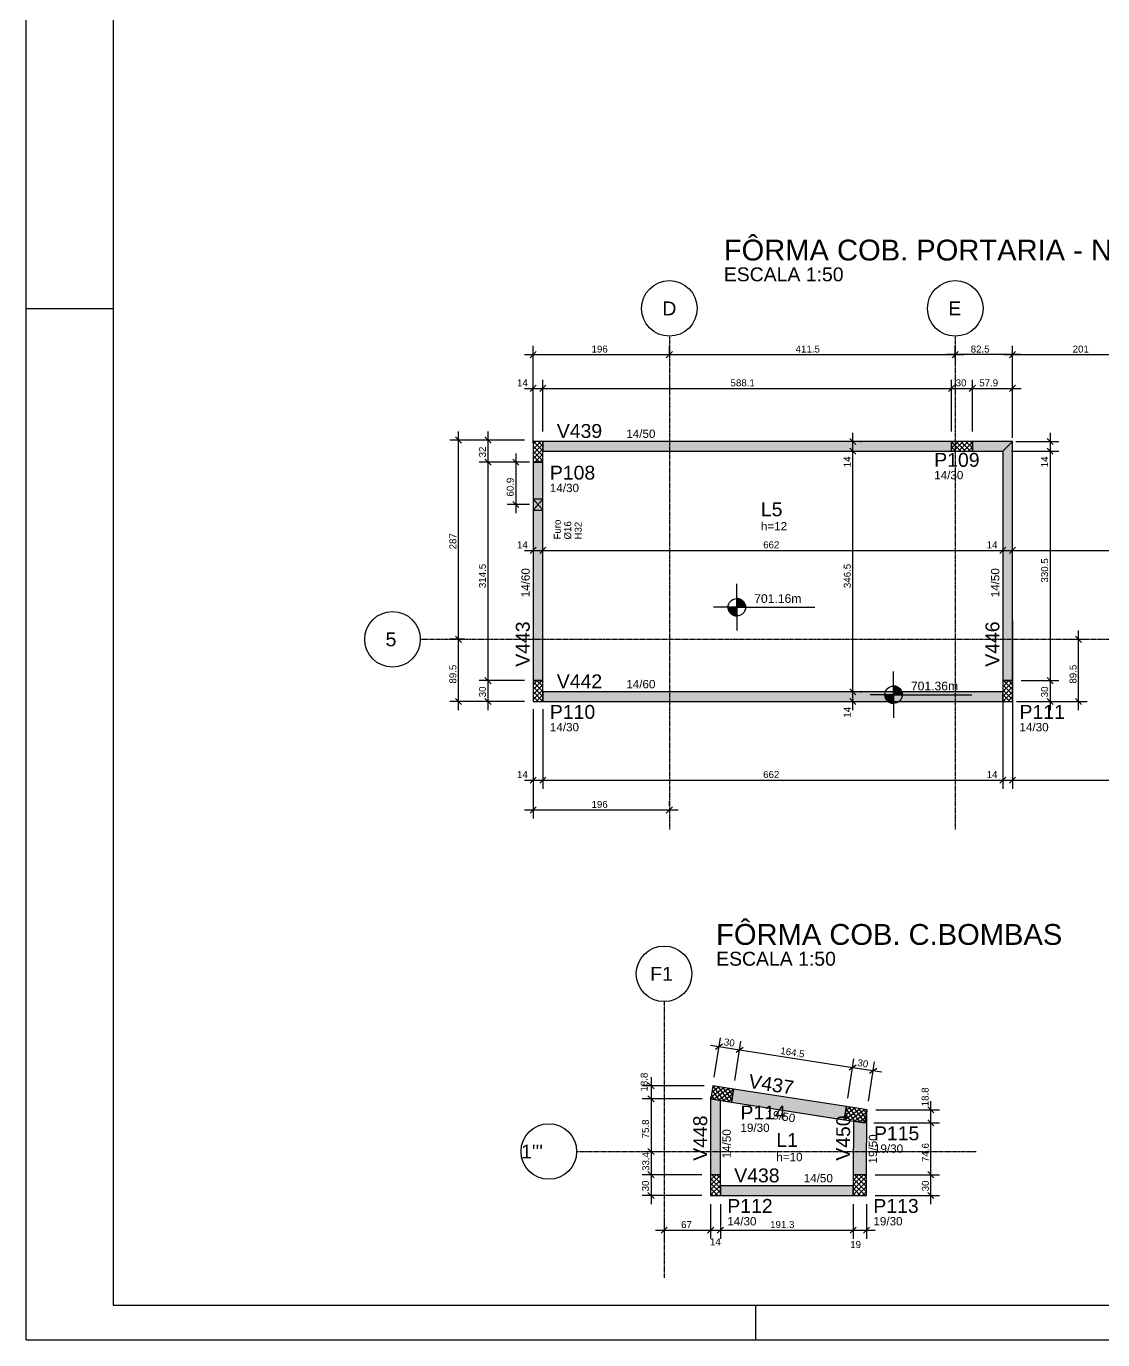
# Model space of a CAD drawing. Extents: x 37185 to 43130, y -8131 to -3926.
# Drawn here: x 37185 to 38734, y -8131 to -6240 of the extents above; entities that cross this region are included whole.
import ezdxf

# ---------------------------------------------------------------- set-up
doc = ezdxf.new("R2010")
doc.units = 0
doc.header["$MEASUREMENT"] = 0
doc.linetypes.add('ESTILO_TQS_0001', pattern=[1, 0.7, -0.3])
doc.linetypes.add('ESTILO_TQS_0004', pattern=[1.12, 0.5, -0.2, 0.01, -0.2, 0.01, -0.2])
for name, color, linetype in [('32', 7, 'CONTINUOUS'), ('35', 7, 'CONTINUOUS'), ('37', 4, 'CONTINUOUS'), ('40', 240, 'CONTINUOUS'), ('42', 3, 'CONTINUOUS'), ('43', 3, 'CONTINUOUS'), ('44', 3, 'CONTINUOUS'), ('45', 2, 'CONTINUOUS'), ('46', 2, 'CONTINUOUS'), ('47', 2, 'CONTINUOUS'), ('50', 5, 'CONTINUOUS'), ('51', 5, 'CONTINUOUS'), ('53', 242, 'CONTINUOUS'), ('54', 242, 'CONTINUOUS'), ('55', 12, 'CONTINUOUS'), ('56', 51, 'CONTINUOUS'), ('70', 160, 'CONTINUOUS'), ('75', 9, 'CONTINUOUS'), ('79', 12, 'CONTINUOUS'), ('82', 252, 'CONTINUOUS'), ('95', 7, 'CONTINUOUS')]:
    doc.layers.add(name, color=color, linetype=linetype)
doc.styles.add('TQS_ARIAL', font='arial.ttf')

msp = doc.modelspace()

# ---------------------------------------------------------------- linework, layer by layer
at = {"layer": '37', "linetype": 'Continuous'}
for points in [[(38516.31, -6837.75), (37928.21, -6837.75)], [(38604.21, -6837.75), (38546.31, -6837.75)], [(38604.21, -7182.25), (38604.21, -6837.75)], [(37928.21, -6851.75), (38516.31, -6851.75)], [(38546.31, -6851.75), (38590.21, -6851.75)], [(38590.21, -6851.75), (38590.21, -7182.25)], [(37914.21, -6867.75), (37914.21, -7182.25)], [(37928.21, -7182.25), (37928.21, -6867.75)], [(38590.21, -7198.25), (37928.21, -7198.25)], [(37928.21, -7212.25), (38590.21, -7212.25)], [(38365.07, -7795.69), (38202.55, -7770.3)], [(38169.6, -7781.85), (38169.6, -7893.68)], [(38170.38, -7781.85), (38169.6, -7781.85)], [(38183.6, -7893.68), (38183.6, -7786.57)], [(38199.61, -7789.07), (38362.14, -7814.46)], [(38393.96, -7893.68), (38394.56, -7801.29)], [(38375.46, -7816.55), (38374.96, -7893.68)], [(38374.86, -7909.68), (38183.6, -7909.68)], [(38183.6, -7923.68), (38374.86, -7923.68)]]:
    msp.add_lwpolyline(points, dxfattribs=at)
at = {"layer": '40', "linetype": 'Continuous'}
for p, q in [((37914.21, -6848.76), (37925.22, -6837.75)), ((37914.21, -6841.68), (37918.15, -6837.75)), ((37914.21, -6855.83), (37928.21, -6841.83)), ((37914.21, -6844.54), (37928.21, -6858.54)), ((37914.49, -6837.75), (37928.21, -6851.47)), ((37921.56, -6837.75), (37928.21, -6844.4)), ((38516.31, -6847.7), (38526.26, -6837.75)), ((38516.31, -6840.63), (38519.19, -6837.75)), ((38516.31, -6838.53), (38529.53, -6851.75)), ((38516.31, -6845.6), (38522.46, -6851.75)), ((38519.33, -6851.75), (38533.33, -6837.75)), ((38522.6, -6837.75), (38536.6, -6851.75)), ((38526.4, -6851.75), (38540.4, -6837.75)), ((38529.68, -6837.75), (38543.68, -6851.75)), ((38533.47, -6851.75), (38546.31, -6838.91)), ((38536.75, -6837.75), (38546.31, -6847.32)), ((38540.54, -6851.75), (38546.31, -6845.98)), ((38543.82, -6837.75), (38546.31, -6840.25)), ((37914.21, -6862.9), (37928.21, -6848.9)), ((37914.21, -6851.61), (37928.21, -6865.61)), ((37914.21, -6858.68), (37923.28, -6867.75)), ((37916.43, -6867.75), (37928.21, -6855.97)), ((37923.5, -6867.75), (37928.21, -6863.04)), ((37914.21, -6865.76), (37916.21, -6867.75)), ((37914.21, -7195.24), (37927.2, -7182.25)), ((37914.21, -7188.17), (37920.13, -7182.25)), ((37914.21, -7183.95), (37928.21, -7197.95)), ((37919.58, -7182.25), (37928.21, -7190.88)), ((37926.65, -7182.25), (37928.21, -7183.81)), ((38590.21, -7190.99), (38598.95, -7182.25)), ((38590.21, -7183.92), (38591.88, -7182.25)), ((38590.21, -7198.06), (38604.21, -7184.06)), ((38591.33, -7182.25), (38604.21, -7195.13)), ((38598.4, -7182.25), (38604.21, -7188.06)), ((37914.21, -7202.31), (37928.21, -7188.31)), ((37914.21, -7191.02), (37928.21, -7205.02)), ((37914.21, -7209.38), (37928.21, -7195.38)), ((37914.21, -7198.1), (37928.21, -7212.1)), ((37914.21, -7205.17), (37921.3, -7212.25)), ((37918.41, -7212.25), (37928.21, -7202.45)), ((38590.21, -7188.2), (38604.21, -7202.2)), ((38590.21, -7205.13), (38604.21, -7191.13)), ((38590.21, -7195.27), (38604.21, -7209.27)), ((38590.21, -7212.25), (38604.21, -7198.2)), ((38590.21, -7202.34), (38600.12, -7212.25)), ((38597.23, -7212.25), (38604.21, -7205.27)), ((37925.48, -7212.25), (37928.21, -7209.52)), ((38590.21, -7209.42), (38593.05, -7212.25)), ((38170.45, -7781.37), (38188.61, -7768.13)), ((38171.54, -7774.39), (38181.62, -7767.03)), ((38171.81, -7772.67), (38181.75, -7786.29)), ((38172.64, -7767.4), (38174.63, -7765.94)), ((38172.91, -7765.67), (38188.74, -7787.38)), ((38173.89, -7785.06), (38195.59, -7769.22)), ((38179.89, -7766.76), (38195.73, -7788.47)), ((38180.87, -7786.15), (38202.55, -7770.3)), ((38186.87, -7767.85), (38200.1, -7785.98)), ((38193.86, -7768.95), (38201.19, -7778.99)), ((38200.84, -7770.04), (38202.28, -7772)), ((38170.72, -7779.65), (38174.77, -7785.19)), ((38187.86, -7787.24), (38201.45, -7777.32)), ((38194.85, -7788.33), (38200.36, -7784.31)), ((38362.5, -7814.52), (38384.21, -7798.68)), ((38363.18, -7807.84), (38377.22, -7797.59)), ((38363.43, -7806.21), (38370.4, -7815.75)), ((38364.27, -7800.85), (38370.24, -7796.5)), ((38364.52, -7799.22), (38377.39, -7816.85)), ((38368.53, -7796.23), (38384.37, -7817.94)), ((38369.49, -7815.61), (38391.19, -7799.77)), ((38375.52, -7797.32), (38391.36, -7819.03)), ((38376.48, -7816.7), (38394.17, -7803.79)), ((38382.5, -7798.41), (38392.81, -7812.53)), ((38383.46, -7817.79), (38393.08, -7810.77)), ((38389.49, -7799.5), (38393.9, -7805.55)), ((38362.34, -7813.2), (38363.41, -7814.66)), ((38390.45, -7818.89), (38391.99, -7817.76)), ((38169.6, -7901.52), (38177.44, -7893.68)), ((38169.6, -7894.45), (38170.37, -7893.68)), ((38169.6, -7908.59), (38183.6, -7894.59)), ((38169.6, -7898.96), (38183.6, -7912.96)), ((38169.6, -7915.66), (38183.6, -7901.66)), ((38171.39, -7893.68), (38183.6, -7905.89)), ((38178.46, -7893.68), (38183.6, -7898.82)), ((38374.86, -7908.39), (38389.57, -7893.68)), ((38374.86, -7901.32), (38382.5, -7893.68)), ((38374.86, -7894.25), (38375.43, -7893.68)), ((38374.86, -7915.46), (38393.86, -7896.46)), ((38374.86, -7899.16), (38393.86, -7918.16)), ((38374.86, -7922.53), (38393.86, -7903.53)), ((38376.45, -7893.68), (38393.86, -7911.09)), ((38383.52, -7893.68), (38393.86, -7904.01)), ((38390.59, -7893.68), (38393.86, -7896.94)), ((38169.6, -7906.03), (38183.6, -7920.03)), ((38169.6, -7922.73), (38183.6, -7908.73)), ((38169.6, -7913.1), (38180.17, -7923.68)), ((38169.6, -7920.17), (38173.1, -7923.68)), ((38175.72, -7923.68), (38183.6, -7915.8)), ((38182.79, -7923.68), (38183.6, -7922.87)), ((38374.86, -7906.23), (38392.31, -7923.68)), ((38374.86, -7913.3), (38385.24, -7923.68)), ((38374.86, -7920.37), (38378.16, -7923.68)), ((38380.78, -7923.68), (38393.86, -7910.6)), ((38387.85, -7923.68), (38393.86, -7917.68))]:
    msp.add_line(p, q, dxfattribs=at)
for points in [[(37928.21, -6837.75), (37914.21, -6837.75), (37914.21, -6867.75), (37928.21, -6867.75), (37928.21, -6837.75)], [(38516.31, -6837.75), (38516.31, -6851.75), (38546.31, -6851.75), (38546.31, -6837.75), (38516.31, -6837.75)], [(37928.21, -7182.25), (37914.21, -7182.25), (37914.21, -7212.25), (37928.21, -7212.25), (37928.21, -7182.25)], [(38604.21, -7182.25), (38590.21, -7182.25), (38590.21, -7212.25), (38604.21, -7212.25), (38604.21, -7182.25)], [(38199.61, -7789.07), (38202.55, -7770.3), (38172.91, -7765.67), (38169.97, -7784.45), (38199.61, -7789.07)], [(38391.78, -7819.09), (38394.72, -7800.32), (38365.07, -7795.69), (38362.14, -7814.47), (38391.78, -7819.09)], [(38183.6, -7893.68), (38169.6, -7893.68), (38169.6, -7923.68), (38183.6, -7923.68), (38183.6, -7893.68)], [(38393.86, -7893.68), (38374.86, -7893.68), (38374.86, -7923.68), (38393.86, -7923.68), (38393.86, -7893.68)]]:
    msp.add_lwpolyline(points, dxfattribs=at)
at = {"layer": '50', "linetype": 'Continuous'}
for centre in [(38110.21, -6646.25), (38521.71, -6646.25), (37711.72, -7122.75), (38102.61, -7604.42), (37936.72, -7860.26)]:
    msp.add_circle(centre, 40, dxfattribs=at)
at = {"layer": '53', "linetype": 'ESTILO_TQS_0001'}
msp.add_lwpolyline([(37921.21, -6928.69), (37928.21, -6936.69), (37928.21, -6920.69), (37921.21, -6928.69), (37928.21, -6920.69), (37914.21, -6920.69), (37921.21, -6928.69), (37914.21, -6920.69), (37914.21, -6936.69), (37921.21, -6928.69), (37914.21, -6936.69), (37928.21, -6936.69), (37921.21, -6928.69)], dxfattribs=at)
at = {"layer": '55', "linetype": 'Continuous'}
for p, q in [((38207.33, -7076.51), (38207.33, -7042.95)), ((38207.33, -7064.01), (38207.33, -7089.01)), ((38207.33, -7064.62), (38211.16, -7064.62)), ((38207.33, -7065.41), (38213.06, -7065.41)), ((38207.33, -7066.2), (38214.39, -7066.2)), ((38207.33, -7066.99), (38215.43, -7066.99)), ((38207.33, -7067.79), (38216.28, -7067.79)), ((38207.33, -7068.58), (38216.98, -7068.58)), ((38207.33, -7069.37), (38217.59, -7069.37)), ((38207.33, -7070.17), (38218.1, -7070.17)), ((38207.33, -7070.96), (38218.53, -7070.96)), ((38207.33, -7071.75), (38218.89, -7071.75)), ((38207.33, -7072.54), (38219.18, -7072.54)), ((38207.33, -7073.34), (38219.42, -7073.34)), ((38207.33, -7076.51), (38173.77, -7076.51)), ((38194.83, -7076.51), (38219.83, -7076.51)), ((38207.33, -7077.3), (38194.83, -7077.3)), ((38207.33, -7078.09), (38194.93, -7078.09)), ((38207.33, -7078.89), (38195.05, -7078.89)), ((38207.33, -7079.68), (38195.24, -7079.68)), ((38207.33, -7080.47), (38195.47, -7080.47)), ((38207.33, -7081.27), (38195.77, -7081.27)), ((38207.33, -7082.06), (38196.13, -7082.06)), ((38207.33, -7082.85), (38196.56, -7082.85)), ((38207.33, -7083.64), (38197.06, -7083.64)), ((38207.33, -7084.44), (38197.66, -7084.44)), ((38207.33, -7085.23), (38198.37, -7085.23)), ((38207.33, -7086.02), (38199.22, -7086.02)), ((38207.33, -7086.82), (38200.25, -7086.82)), ((38207.33, -7087.61), (38201.58, -7087.61)), ((38207.33, -7088.4), (38203.48, -7088.4)), ((38207.33, -7074.13), (38219.6, -7074.13)), ((38207.33, -7074.92), (38219.73, -7074.92)), ((38207.33, -7075.72), (38219.8, -7075.72)), ((38207.33, -7076.51), (38319.83, -7076.51)), ((38207.33, -7076.51), (38207.33, -7110.07)), ((38432.9, -7202.47), (38432.9, -7168.91)), ((38432.9, -7202.47), (38399.34, -7202.47)), ((38420.4, -7202.47), (38445.4, -7202.47)), ((38432.9, -7203.26), (38420.4, -7203.26)), ((38432.9, -7204.05), (38420.5, -7204.05)), ((38432.9, -7204.84), (38420.63, -7204.84)), ((38432.9, -7205.64), (38420.81, -7205.64)), ((38432.9, -7189.97), (38432.9, -7214.97)), ((38432.9, -7190.57), (38436.73, -7190.57)), ((38432.9, -7191.37), (38438.63, -7191.37)), ((38432.9, -7192.16), (38439.96, -7192.16)), ((38432.9, -7192.95), (38441.01, -7192.95)), ((38432.9, -7193.75), (38441.85, -7193.75)), ((38432.9, -7194.54), (38442.55, -7194.54)), ((38432.9, -7195.33), (38443.16, -7195.33)), ((38432.9, -7196.12), (38443.67, -7196.12)), ((38432.9, -7196.92), (38444.1, -7196.92)), ((38432.9, -7197.71), (38444.46, -7197.71)), ((38432.9, -7198.5), (38444.75, -7198.5)), ((38432.9, -7199.3), (38444.99, -7199.3)), ((38432.9, -7200.09), (38445.17, -7200.09)), ((38432.9, -7200.88), (38445.3, -7200.88)), ((38432.9, -7201.67), (38445.37, -7201.67)), ((38432.9, -7202.47), (38545.4, -7202.47)), ((38432.9, -7202.47), (38432.9, -7236.02)), ((38432.9, -7206.43), (38421.04, -7206.43)), ((38432.9, -7207.22), (38421.34, -7207.22)), ((38432.9, -7208.02), (38421.7, -7208.02)), ((38432.9, -7208.81), (38422.13, -7208.81)), ((38432.9, -7209.6), (38422.63, -7209.6)), ((38432.9, -7210.39), (38423.23, -7210.39)), ((38432.9, -7211.19), (38423.94, -7211.19)), ((38432.9, -7211.98), (38424.79, -7211.98)), ((38432.9, -7212.77), (38425.83, -7212.77)), ((38432.9, -7213.57), (38427.15, -7213.57)), ((38432.9, -7214.36), (38429.05, -7214.36))]:
    msp.add_line(p, q, dxfattribs=at)
for centre in [(38207.33, -7076.51), (38432.9, -7202.47)]:
    msp.add_circle(centre, 12.5, dxfattribs=at)
at = {"layer": '56', "linetype": 'Continuous'}
for points in [[(37928.31, -6837.75), (37928.31, -6851.75), (38516.21, -6851.75), (38516.21, -6837.75), (37928.31, -6837.75)], [(38590.21, -6851.75), (38604.21, -6837.75), (38546.41, -6837.75), (38546.41, -6851.75), (38590.21, -6851.75)], [(38604.21, -6837.75), (38590.21, -6851.75), (38590.21, -7182.15), (38604.21, -7182.15), (38604.21, -6837.75)], [(37914.21, -7182.15), (37928.21, -7182.15), (37928.21, -6867.85), (37914.21, -6867.85), (37914.21, -7182.15)], [(37928.31, -7198.25), (37928.31, -7212.25), (38590.11, -7212.25), (38590.11, -7198.25), (37928.31, -7198.25)], [(38202.64, -7770.32), (38199.71, -7789.09), (38362.04, -7814.45), (38364.98, -7795.68), (38202.64, -7770.32)], [(38169.6, -7781.85), (38169.6, -7893.58), (38183.6, -7893.58), (38183.6, -7786.67), (38169.86, -7784.53), (38170.28, -7781.85), (38169.6, -7781.85)], [(38374.96, -7893.58), (38393.96, -7893.58), (38394.56, -7801.96), (38391.87, -7819.21), (38375.46, -7816.65), (38374.96, -7893.58)], [(38183.7, -7909.68), (38183.7, -7923.68), (38374.76, -7923.68), (38374.76, -7909.68), (38183.7, -7909.68)]]:
    msp.add_lwpolyline(points, dxfattribs=at)
for points in [[(37928.31, -6837.75), (37928.31, -6851.75), (38516.21, -6851.75)], [(37928.31, -6837.75), (38516.21, -6851.75), (38516.21, -6837.75)], [(37928.31, -6837.75), (38516.21, -6837.75), (37928.31, -6837.75)], [(38590.21, -6851.75), (38604.21, -6837.75), (38546.41, -6837.75)], [(38590.21, -6851.75), (38546.41, -6837.75), (38546.41, -6851.75)], [(38604.21, -6837.75), (38590.21, -6851.75), (38590.21, -7182.15)], [(38604.21, -6837.75), (38590.21, -7182.15), (38604.21, -7182.15)], [(38604.21, -6837.75), (38604.21, -7182.15), (38604.21, -6837.75)], [(38590.21, -6851.75), (38546.41, -6851.75), (38590.21, -6851.75)], [(37914.21, -7182.15), (37928.21, -7182.15), (37928.21, -6867.85)], [(37914.21, -7182.15), (37928.21, -6867.85), (37914.21, -6867.85)], [(37914.21, -7182.15), (37914.21, -6867.85), (37914.21, -7182.15)], [(37928.31, -7198.25), (37928.31, -7212.25), (38590.11, -7212.25)], [(37928.31, -7198.25), (38590.11, -7212.25), (38590.11, -7198.25)], [(37928.31, -7198.25), (38590.11, -7198.25), (37928.31, -7198.25)], [(38202.64, -7770.32), (38199.71, -7789.09), (38362.04, -7814.45)], [(38202.64, -7770.32), (38362.04, -7814.45), (38364.98, -7795.68)], [(38202.64, -7770.32), (38364.98, -7795.68), (38202.64, -7770.32)], [(38169.86, -7784.53), (38170.28, -7781.85), (38169.6, -7781.85)], [(38169.86, -7784.53), (38169.6, -7781.85), (38169.6, -7893.58)], [(38169.86, -7784.53), (38169.6, -7893.58), (38183.6, -7893.58)], [(38169.86, -7784.53), (38183.6, -7893.58), (38183.6, -7786.67)], [(38393.96, -7893.58), (38394.56, -7801.96), (38391.87, -7819.21)], [(38393.96, -7893.58), (38375.46, -7816.65), (38374.96, -7893.58)], [(38393.96, -7893.58), (38391.87, -7819.21), (38375.46, -7816.65)], [(38183.7, -7909.68), (38183.7, -7923.68), (38374.76, -7923.68)], [(38183.7, -7909.68), (38374.76, -7923.68), (38374.76, -7909.68)], [(38183.7, -7909.68), (38374.76, -7909.68), (38183.7, -7909.68)]]:
    msp.add_solid(points, dxfattribs=at)
at = {"layer": '70', "linetype": 'ESTILO_TQS_0004'}
for p, q in [((38110.21, -6686.25), (38110.21, -7396.53)), ((38521.71, -6686.25), (38521.71, -7396.53)), ((37751.72, -7122.75), (39185.13, -7122.75)), ((38102.61, -7644.42), (38102.61, -8041.96)), ((37976.72, -7860.26), (38551.78, -7860.26))]:
    msp.add_line(p, q, dxfattribs=at)
at = {"layer": '75', "linetype": 'Continuous'}
for p, q in [((37901.71, -6712.78), (38122.71, -6712.78)), ((37909.79, -6717.2), (37918.63, -6708.36)), ((37914.21, -6840.25), (37914.21, -6700.28)), ((38097.71, -6712.78), (38534.21, -6712.78)), ((38105.79, -6717.2), (38114.63, -6708.36)), ((38105.79, -6717.2), (38114.63, -6708.36)), ((38110.21, -6713.74), (38110.21, -6700.28)), ((38110.21, -6713.74), (38110.21, -6700.28)), ((38616.71, -6712.78), (38509.21, -6712.78)), ((38517.29, -6717.2), (38526.13, -6708.36)), ((38526.13, -6708.36), (38517.29, -6717.2)), ((38521.71, -6717.89), (38521.71, -6700.28)), ((38521.71, -6702.04), (38521.71, -6702.04)), ((38591.71, -6712.78), (38817.71, -6712.78)), ((38608.63, -6708.36), (38599.79, -6717.2)), ((38599.79, -6717.2), (38608.63, -6708.36)), ((38604.21, -6832.41), (38604.21, -6700.28)), ((38604.21, -6721.35), (38604.21, -6700.28)), ((38110.21, -6726.24), (38110.21, -6726.24)), ((38110.21, -6726.24), (38110.21, -6726.24)), ((38521.71, -6714.54), (38521.71, -6725.28)), ((38521.71, -6730.39), (38521.71, -6730.39)), ((37914.21, -6823.25), (37914.21, -6748.89)), ((37928.21, -6823.25), (37928.21, -6748.89)), ((37928.21, -6823.25), (37928.21, -6748.89)), ((38516.31, -6823.25), (38516.31, -6748.89)), ((38516.31, -6823.25), (38516.31, -6748.89)), ((38546.31, -6823.25), (38546.31, -6748.89)), ((38546.31, -6823.25), (38546.31, -6748.89)), ((38604.21, -6733.85), (38604.21, -6733.85)), ((38604.21, -6823.25), (38604.21, -6748.89)), ((37901.71, -6761.39), (37940.71, -6761.39)), ((37909.79, -6765.81), (37918.63, -6756.97)), ((37915.71, -6761.39), (38528.81, -6761.39)), ((37923.79, -6765.81), (37932.63, -6756.97)), ((37923.79, -6765.81), (37932.63, -6756.97)), ((38503.81, -6761.39), (38558.81, -6761.39)), ((38511.89, -6765.81), (38520.73, -6756.97)), ((38511.89, -6765.81), (38520.73, -6756.97)), ((38533.81, -6761.39), (38616.71, -6761.39)), ((38541.89, -6765.81), (38550.73, -6756.97)), ((38541.89, -6765.81), (38550.73, -6756.97)), ((38599.79, -6765.81), (38608.63, -6756.97)), ((37806.58, -7135.25), (37806.58, -6823.25)), ((37849.06, -6823.25), (37849.06, -6880.25)), ((38374.32, -6864.25), (38374.32, -6825.25)), ((38658.35, -6825.25), (38658.35, -6864.25)), ((37901.71, -6835.75), (37794.08, -6835.75)), ((37811, -6840.17), (37802.16, -6831.33)), ((37901.71, -6835.75), (37836.56, -6835.75)), ((37844.64, -6831.33), (37853.48, -6840.17)), ((37914.21, -6835.75), (37914.21, -6835.75)), ((37914.21, -6835.75), (37914.21, -6835.75)), ((37914.21, -6835.75), (37914.21, -6835.75)), ((37928.21, -6835.75), (37928.21, -6835.75)), ((37928.21, -6835.75), (37928.21, -6835.75)), ((38378.73, -6842.17), (38369.9, -6833.33)), ((38372.14, -6837.75), (38372.14, -6837.75)), ((38374.32, -7210.75), (38374.32, -6839.25)), ((38384.64, -6837.75), (38386.82, -6837.75)), ((38516.31, -6835.75), (38516.31, -6835.75)), ((38516.31, -6835.75), (38516.31, -6835.75)), ((38546.31, -6835.75), (38546.31, -6835.75)), ((38546.31, -6835.75), (38546.31, -6835.75)), ((38596.57, -6837.75), (38596.57, -6837.75)), ((38604.21, -6835.75), (38604.21, -6835.75)), ((38604.21, -6844.91), (38604.21, -6844.91)), ((38609.07, -6837.75), (38670.85, -6837.75)), ((38653.94, -6833.33), (38662.77, -6842.17)), ((38658.35, -6839.25), (38658.35, -7194.75)), ((37844.64, -6863.33), (37853.48, -6872.17)), ((37844.64, -6863.33), (37853.48, -6872.17)), ((37849.06, -6855.25), (37849.06, -7194.75)), ((37884.73, -6863.33), (37893.57, -6872.17)), ((37889.15, -6855.25), (37889.15, -6941.19)), ((37914.21, -6852.75), (37914.21, -6852.75)), ((38378.73, -6856.17), (38369.9, -6847.33)), ((38378.73, -6856.17), (38369.9, -6847.33)), ((38372.14, -6851.75), (38372.14, -6851.75)), ((38372.14, -6851.75), (38372.14, -6851.75)), ((38384.64, -6851.75), (38386.82, -6851.75)), ((38384.64, -6851.75), (38386.82, -6851.75)), ((38590.21, -6851.75), (38590.21, -6851.75)), ((38590.21, -6851.75), (38590.21, -6851.75)), ((38602.71, -6851.75), (38670.85, -6851.75)), ((38602.71, -6851.75), (38670.85, -6851.75)), ((38653.94, -6847.33), (38662.77, -6856.17)), ((38653.94, -6847.33), (38662.77, -6856.17)), ((37901.71, -6867.75), (37836.56, -6867.75)), ((37901.71, -6867.75), (37836.56, -6867.75)), ((37908.71, -6867.75), (37876.65, -6867.75)), ((37914.21, -6867.75), (37914.21, -6867.75)), ((37914.21, -6867.75), (37914.21, -6867.75)), ((37921.21, -6867.75), (37921.21, -6867.75)), ((37908.71, -6928.69), (37876.65, -6928.69)), ((37884.73, -6924.27), (37893.57, -6933.11)), ((37921.21, -6928.69), (37921.21, -6928.69)), ((37901.71, -6994.62), (37940.71, -6994.62)), ((37909.79, -6999.04), (37918.63, -6990.2)), ((37914.21, -6994.62), (37914.21, -6994.62)), ((37915.71, -6994.62), (38602.71, -6994.62)), ((37923.79, -6999.04), (37932.63, -6990.2)), ((37923.79, -6999.04), (37932.63, -6990.2)), ((37928.21, -6994.62), (37928.21, -6994.62)), ((37928.21, -6994.62), (37928.21, -6994.62)), ((38577.71, -6994.62), (38616.71, -6994.62)), ((38585.79, -6999.04), (38594.63, -6990.2)), ((38585.79, -6999.04), (38594.63, -6990.2)), ((38590.21, -6994.62), (38590.21, -6994.62)), ((38590.21, -6994.62), (38590.21, -6994.62)), ((38591.71, -6994.62), (39049.71, -6994.62)), ((38599.79, -6999.04), (38608.63, -6990.2)), ((38599.79, -6999.04), (38608.63, -6990.2)), ((38604.21, -6994.62), (38604.21, -6994.62)), ((38604.21, -6994.62), (38604.21, -6994.62)), ((38590.21, -7083.75), (38590.21, -7083.75)), ((38604.21, -7083.75), (38604.21, -7083.75)), ((38604.21, -7083.75), (38604.21, -7083.75)), ((37806.58, -7224.75), (37806.58, -7110.25)), ((38590.21, -7096.25), (38590.21, -7337.96)), ((38604.21, -7096.25), (38604.21, -7337.96)), ((38604.21, -7096.25), (38604.21, -7337.96)), ((38699.22, -7224.75), (38699.22, -7110.25)), ((37815.59, -7122.75), (37794.08, -7122.75)), ((37815.59, -7122.75), (37794.08, -7122.75)), ((37811, -7127.17), (37802.16, -7118.33)), ((37811, -7127.17), (37802.16, -7118.33)), ((37828.09, -7122.75), (37828.09, -7122.75)), ((37828.09, -7122.75), (37828.09, -7122.75)), ((38672.81, -7122.75), (38672.81, -7122.75)), ((38685.31, -7122.75), (38711.72, -7122.75)), ((38703.64, -7127.17), (38694.8, -7118.33)), ((37901.71, -7182.25), (37836.56, -7182.25)), ((37901.71, -7182.25), (37836.56, -7182.25)), ((37844.64, -7177.83), (37853.48, -7186.67)), ((37844.64, -7177.83), (37853.48, -7186.67)), ((37849.06, -7169.75), (37849.06, -7224.75)), ((37914.21, -7182.25), (37914.21, -7182.25)), ((37914.21, -7182.25), (37914.21, -7182.25)), ((38374.32, -7224.75), (38374.32, -7185.75)), ((38604.21, -7182.25), (38604.21, -7182.25)), ((38604.21, -7182.25), (38604.21, -7182.25)), ((38616.71, -7182.25), (38670.85, -7182.25)), ((38616.71, -7182.25), (38670.85, -7182.25)), ((38653.94, -7177.83), (38662.77, -7186.67)), ((38653.94, -7177.83), (38662.77, -7186.67)), ((38658.35, -7169.75), (38658.35, -7224.75)), ((38378.73, -7202.67), (38369.9, -7193.83)), ((38378.73, -7202.67), (38369.9, -7193.83)), ((38372.14, -7198.25), (38372.14, -7198.25)), ((38372.14, -7198.25), (38372.14, -7198.25)), ((38384.64, -7198.25), (38386.82, -7198.25)), ((38384.64, -7198.25), (38386.82, -7198.25)), ((37901.71, -7212.25), (37794.08, -7212.25)), ((37811, -7216.67), (37802.16, -7207.83)), ((37901.71, -7212.25), (37836.56, -7212.25)), ((37844.64, -7207.83), (37853.48, -7216.67)), ((37914.21, -7210.75), (37914.21, -7210.75)), ((37914.21, -7212.25), (37914.21, -7212.25)), ((37914.21, -7212.25), (37914.21, -7212.25)), ((37914.21, -7212.25), (37914.21, -7212.25)), ((37914.21, -7223.25), (37914.21, -7337.96)), ((37914.21, -7224.75), (37914.21, -7380.98)), ((37928.21, -7210.75), (37928.21, -7210.75)), ((37928.21, -7210.75), (37928.21, -7210.75)), ((37928.21, -7223.25), (37928.21, -7337.96)), ((37928.21, -7223.25), (37928.21, -7337.96)), ((38378.73, -7216.67), (38369.9, -7207.83)), ((38372.14, -7212.25), (38372.14, -7212.25)), ((38384.64, -7212.25), (38386.82, -7212.25)), ((38590.21, -7210.75), (38590.21, -7210.75)), ((38590.21, -7210.75), (38590.21, -7210.75)), ((38590.21, -7223.25), (38590.21, -7337.96)), ((38590.21, -7223.25), (38590.21, -7337.96)), ((38597.21, -7212.25), (38597.21, -7212.25)), ((38604.21, -7210.75), (38604.21, -7210.75)), ((38604.21, -7212.25), (38604.21, -7212.25)), ((38604.21, -7223.25), (38604.21, -7337.96)), ((38609.71, -7212.25), (38711.72, -7212.25)), ((38616.71, -7212.25), (38670.85, -7212.25)), ((38653.94, -7207.83), (38662.77, -7216.67)), ((38703.64, -7216.67), (38694.8, -7207.83)), ((37901.71, -7325.46), (37940.71, -7325.46)), ((37909.79, -7329.88), (37918.63, -7321.04)), ((37915.71, -7325.46), (38602.71, -7325.46)), ((37923.79, -7329.88), (37932.63, -7321.04)), ((37923.79, -7329.88), (37932.63, -7321.04)), ((38577.71, -7325.46), (38616.71, -7325.46)), ((38577.71, -7325.46), (38616.71, -7325.46)), ((38585.79, -7329.88), (38594.63, -7321.04)), ((38585.79, -7329.88), (38594.63, -7321.04)), ((38585.79, -7329.88), (38594.63, -7321.04)), ((38591.71, -7325.46), (39049.71, -7325.46)), ((38599.79, -7329.88), (38608.63, -7321.04)), ((38599.79, -7329.88), (38608.63, -7321.04)), ((38599.79, -7329.88), (38608.63, -7321.04)), ((38110.21, -7362.36), (38110.21, -7355.98)), ((37901.71, -7368.48), (38122.71, -7368.48)), ((37909.79, -7372.9), (37918.63, -7364.06)), ((38105.79, -7372.9), (38114.63, -7364.06)), ((38110.21, -7374.86), (38110.21, -7374.86)), ((38174.83, -7753.32), (38183.67, -7696.75)), ((38169.39, -7707.17), (38223.73, -7715.65)), ((38176.69, -7712.78), (38186.79, -7705.41)), ((38199.03, -7711.8), (38386.26, -7741.03)), ((38204.47, -7757.95), (38213.31, -7701.38)), ((38204.47, -7757.95), (38213.31, -7701.38)), ((38206.33, -7717.41), (38216.43, -7710.04)), ((38206.33, -7717.41), (38216.43, -7710.04)), ((38367, -7783.34), (38375.84, -7726.75)), ((38367, -7783.34), (38375.84, -7726.75)), ((38368.86, -7742.79), (38378.96, -7735.42)), ((38368.86, -7742.79), (38378.96, -7735.42)), ((38396.64, -7787.97), (38405.48, -7731.38)), ((38083.79, -7753.17), (38083.79, -7796.95)), ((38361.56, -7737.17), (38415.9, -7745.66)), ((38398.5, -7747.42), (38408.6, -7740.05)), ((38160.41, -7765.67), (38071.29, -7765.67)), ((38079.37, -7761.25), (38088.21, -7770.09)), ((38083.79, -7771.95), (38083.79, -7872.76)), ((38172.91, -7765.67), (38172.91, -7765.67)), ((38172.91, -7765.67), (38172.91, -7765.67)), ((38202.55, -7770.3), (38202.55, -7770.3)), ((38202.55, -7770.3), (38202.55, -7770.3)), ((38157.47, -7784.45), (38071.29, -7784.45)), ((38157.47, -7784.45), (38071.29, -7784.45)), ((38079.37, -7780.03), (38088.21, -7788.87)), ((38079.37, -7780.03), (38088.21, -7788.87)), ((38169.97, -7784.45), (38169.97, -7784.45)), ((38169.97, -7784.45), (38169.97, -7784.45)), ((38486.66, -7831.59), (38486.66, -7787.82)), ((38365.07, -7795.69), (38365.07, -7795.69)), ((38365.07, -7795.69), (38365.07, -7795.69)), ((38394.72, -7800.32), (38394.72, -7800.32)), ((38394.72, -7800.32), (38394.72, -7800.32)), ((38407.22, -7800.32), (38499.16, -7800.32)), ((38491.08, -7804.74), (38482.24, -7795.9)), ((38486.66, -7906.18), (38486.66, -7806.59)), ((38391.78, -7819.09), (38391.78, -7819.09)), ((38391.78, -7819.09), (38391.78, -7819.09)), ((38404.28, -7819.09), (38499.16, -7819.09)), ((38404.28, -7819.09), (38499.16, -7819.09)), ((38491.08, -7823.51), (38482.24, -7814.67)), ((38491.08, -7823.51), (38482.24, -7814.67)), ((38083.79, -7847.76), (38083.79, -7906.18)), ((38065.82, -7860.26), (38065.82, -7860.26)), ((38065.82, -7860.26), (38065.82, -7860.26)), ((38078.32, -7860.26), (38096.29, -7860.26)), ((38078.32, -7860.26), (38096.29, -7860.26)), ((38079.37, -7855.84), (38088.21, -7864.68)), ((38079.37, -7855.84), (38088.21, -7864.68)), ((38083.79, -7881.18), (38083.79, -7936.18)), ((38486.66, -7936.18), (38486.66, -7881.18)), ((38157.1, -7893.68), (38071.29, -7893.68)), ((38157.1, -7893.68), (38071.29, -7893.68)), ((38079.37, -7889.26), (38088.21, -7898.1)), ((38079.37, -7889.26), (38088.21, -7898.1)), ((38169.6, -7893.68), (38169.6, -7893.68)), ((38169.6, -7893.68), (38169.6, -7893.68)), ((38393.96, -7893.68), (38393.96, -7893.68)), ((38393.96, -7893.68), (38393.96, -7893.68)), ((38406.46, -7893.68), (38499.16, -7893.68)), ((38406.46, -7893.68), (38499.16, -7893.68)), ((38491.08, -7898.1), (38482.24, -7889.26)), ((38491.08, -7898.1), (38482.24, -7889.26)), ((38157.1, -7923.68), (38071.29, -7923.68)), ((38079.37, -7919.26), (38088.21, -7928.1)), ((38169.6, -7923.68), (38169.6, -7923.68)), ((38169.6, -7923.68), (38169.6, -7923.68)), ((38169.6, -7923.68), (38169.6, -7923.68)), ((38183.6, -7923.68), (38183.6, -7923.68)), ((38183.6, -7923.68), (38183.6, -7923.68)), ((38374.86, -7923.68), (38374.86, -7923.68)), ((38374.86, -7923.68), (38374.86, -7923.68)), ((38393.86, -7923.68), (38393.86, -7923.68)), ((38393.86, -7923.68), (38393.86, -7923.68)), ((38406.36, -7923.68), (38499.16, -7923.68)), ((38491.08, -7928.1), (38482.24, -7919.26)), ((38169.6, -7936.18), (38169.6, -7986)), ((38169.6, -7936.18), (38169.6, -7986)), ((38183.6, -7936.18), (38183.6, -7986)), ((38183.6, -7936.18), (38183.6, -7986)), ((38374.86, -7936.18), (38374.86, -7986)), ((38374.86, -7936.18), (38374.86, -7986)), ((38393.86, -7936.18), (38393.86, -7986)), ((38102.61, -7947.12), (38102.61, -7947.12)), ((38102.61, -7959.62), (38102.61, -7986)), ((38090.11, -7973.5), (38182.1, -7973.5)), ((38098.19, -7977.92), (38107.03, -7969.08)), ((38157.1, -7973.5), (38196.1, -7973.5)), ((38165.18, -7977.92), (38174.02, -7969.08)), ((38165.18, -7977.92), (38174.02, -7969.08)), ((38171.1, -7973.5), (38387.36, -7973.5)), ((38179.18, -7977.92), (38188.02, -7969.08)), ((38179.18, -7977.92), (38188.02, -7969.08)), ((38362.36, -7973.5), (38406.36, -7973.5)), ((38370.44, -7977.92), (38379.28, -7969.08)), ((38370.44, -7977.92), (38379.28, -7969.08)), ((38389.44, -7977.92), (38398.28, -7969.08))]:
    msp.add_line(p, q, dxfattribs=at)
at = {"layer": '79', "linetype": 'Continuous'}
for points in [[(38207.33, -7064.01), (38207.33, -7076.51), (38219.83, -7076.51), (38219.82, -7076.05), (38219.76, -7075.27), (38219.66, -7074.48), (38219.5, -7073.65), (38219.3, -7072.92), (38219.02, -7072.1), (38218.69, -7071.29), (38218.31, -7070.54), (38217.83, -7069.74), (38217.26, -7068.92), (38216.56, -7068.08), (38215.96, -7067.47), (38215.17, -7066.78), (38214.63, -7066.36), (38214.05, -7065.97), (38213.34, -7065.55), (38212.63, -7065.19), (38211.55, -7064.74), (38210.56, -7064.44), (38209.77, -7064.25), (38208.81, -7064.1), (38208.03, -7064.03), (38207.33, -7064.01)], [(38207.33, -7089.01), (38207.33, -7076.51), (38194.83, -7076.51), (38194.83, -7076.96), (38194.89, -7077.75), (38194.99, -7078.54), (38195.16, -7079.36), (38195.35, -7080.1), (38195.63, -7080.92), (38195.97, -7081.73), (38196.35, -7082.48), (38196.82, -7083.28), (38197.4, -7084.1), (38198.1, -7084.94), (38198.69, -7085.55), (38199.48, -7086.24), (38200.02, -7086.65), (38200.61, -7087.05), (38201.31, -7087.47), (38202.02, -7087.83), (38203.1, -7088.27), (38204.09, -7088.58), (38204.88, -7088.77), (38205.85, -7088.92), (38206.63, -7088.99), (38207.33, -7089.01)], [(38432.9, -7214.97), (38432.9, -7202.47), (38420.4, -7202.47), (38420.41, -7202.92), (38420.46, -7203.71), (38420.56, -7204.5), (38420.73, -7205.32), (38420.92, -7206.06), (38421.2, -7206.88), (38421.54, -7207.68), (38421.92, -7208.44), (38422.39, -7209.24), (38422.97, -7210.06), (38423.67, -7210.9), (38424.26, -7211.5), (38425.05, -7212.2), (38425.59, -7212.61), (38426.18, -7213.01), (38426.89, -7213.43), (38427.59, -7213.78), (38428.67, -7214.23), (38429.66, -7214.54), (38430.45, -7214.73), (38431.42, -7214.88), (38432.2, -7214.95), (38432.9, -7214.97)], [(38432.9, -7189.97), (38432.9, -7202.47), (38445.4, -7202.47), (38445.39, -7202.01), (38445.34, -7201.22), (38445.23, -7200.43), (38445.07, -7199.61), (38444.87, -7198.88), (38444.59, -7198.05), (38444.26, -7197.25), (38443.88, -7196.49), (38443.4, -7195.69), (38442.83, -7194.87), (38442.13, -7194.04), (38441.54, -7193.43), (38440.74, -7192.74), (38440.2, -7192.32), (38439.62, -7191.93), (38438.91, -7191.51), (38438.21, -7191.15), (38437.12, -7190.7), (38436.13, -7190.39), (38435.34, -7190.21), (38434.38, -7190.05), (38433.6, -7189.99), (38432.9, -7189.97)]]:
    msp.add_lwpolyline(points, dxfattribs=at)
at = {"layer": '82', "linetype": 'Continuous'}
for p, q in [((38531.31, -6844.75), (38531.31, -6844.75)), ((37921.21, -6852.75), (37921.21, -6852.75)), ((37921.21, -7197.25), (37921.21, -7197.25)), ((38597.21, -7197.25), (38597.21, -7197.25)), ((38186.26, -7777.37), (38186.26, -7777.37)), ((38378.43, -7807.39), (38378.43, -7807.39)), ((38176.6, -7908.68), (38176.6, -7908.68)), ((38384.36, -7908.68), (38384.36, -7908.68))]:
    msp.add_line(p, q, dxfattribs=at)
at = {"layer": '95', "linetype": 'Continuous'}
for p, q in [((37184.54, -8131.33), (37184.54, -3926.33)), ((37309.54, -3976.33), (37309.54, -8081.33)), ((37184.54, -6646.33), (37309.54, -6646.33)), ((37309.54, -8081.33), (43079.54, -8081.33)), ((38234.54, -8131.33), (38234.54, -8081.33)), ((37184.54, -8131.33), (43129.54, -8131.33))]:
    msp.add_line(p, q, dxfattribs=at)

# ---------------------------------------------------------------- texts
at = {"layer": '32', "linetype": 'Continuous', "style": 'TQS_ARIAL'}
for s, p in [('FÔRMA COB. PORTARIA - NÍVEL 701,16m', (38188.57, -6577.21)), ('FÔRMA COB. C.BOMBAS', (38177.49, -7562.71))]:
    msp.add_text(s, height=30, dxfattribs=at).set_placement(p)
at = {"layer": '35', "linetype": 'Continuous', "style": 'TQS_ARIAL'}
for p in [(38188.57, -6607.21), (38177.49, -7592.71)]:
    msp.add_text('ESCALA 1:50', height=20, dxfattribs=at).set_placement(p)
at = {"layer": '42', "linetype": 'Continuous', "style": 'TQS_ARIAL'}
for s, p in [('V439', (37948.21, -6832.75)), ('V442', (37948.21, -7193.25)), ('V438', (38203.6, -7904.68))]:
    msp.add_text(s, height=20, dxfattribs=at).set_placement(p)
for s, rotation, p in [('V443', 90, (37909.21, -7162.25)), ('V446', 90, (38585.21, -7162.25)), ('V437', 351.12112, (38223.08, -7768.45)), ('V448', 90, (38164.6, -7873.68)), ('V450', 89.62261, (38370.09, -7873.65))]:
    msp.add_text(s, height=20, rotation=rotation, dxfattribs=at).set_placement(p)
at = {"layer": '43', "linetype": 'Continuous', "style": 'TQS_ARIAL'}
for s, p in [('P109', (38491.44, -6874.3)), ('P108', (37938.21, -6892.75)), ('P110', (37938.21, -7237.25)), ('P111', (38614.21, -7237.25)), ('P114', (38212.55, -7814.07)), ('P115', (38404.72, -7844.09)), ('P112', (38193.6, -7948.68)), ('P113', (38403.86, -7948.68))]:
    msp.add_text(s, height=20, dxfattribs=at).set_placement(p)
at = {"layer": '44', "linetype": 'Continuous', "style": 'TQS_ARIAL'}
for s, p in [('L5', (38241.95, -6945.51)), ('L1', (38264.15, -7853.81))]:
    msp.add_text(s, height=20, dxfattribs=at).set_placement(p)
at = {"layer": '45', "linetype": 'Continuous', "style": 'TQS_ARIAL'}
for s, p in [('14/50', (38048.21, -6832.75)), ('14/60', (38048.21, -7193.25)), ('14/50', (38303.6, -7904.68))]:
    msp.add_text(s, height=12, dxfattribs=at).set_placement(p)
for s, rotation, p in [('14/60', 90, (37909.21, -7062.25)), ('14/50', 90, (38585.21, -7062.25)), ('19/50', 351.12112, (38248.92, -7811.96)), ('14/50', 90, (38198.6, -7870.13)), ('19/50', 89.62261, (38409.06, -7877.58))]:
    msp.add_text(s, height=12, rotation=rotation, dxfattribs=at).set_placement(p)
at = {"layer": '46', "linetype": 'Continuous', "style": 'TQS_ARIAL'}
for s, p in [('14/30', (38491.44, -6892.3)), ('14/30', (37938.21, -6910.75)), ('14/30', (37938.21, -7255.25)), ('14/30', (38614.21, -7255.25)), ('19/30', (38212.55, -7832.07)), ('19/30', (38404.72, -7862.09)), ('14/30', (38193.6, -7966.68)), ('19/30', (38403.86, -7966.68))]:
    msp.add_text(s, height=12, dxfattribs=at).set_placement(p)
at = {"layer": '47', "linetype": 'Continuous', "style": 'TQS_ARIAL'}
for s, p in [('h=12', (38241.95, -6965.91)), ('h=10', (38264.15, -7874.21))]:
    msp.add_text(s, height=12, dxfattribs=at).set_placement(p)
at = {"layer": '51', "linetype": 'Continuous', "style": 'TQS_ARIAL'}
for s, p in [('D', (38100.21, -6656.25)), ('E', (38511.71, -6656.25)), ('5', (37701.72, -7132.75)), ('F1', (38082.61, -7614.42)), ("1'''", (37896.72, -7870.26))]:
    msp.add_text(s, height=20, dxfattribs=at).set_placement(p)
at = {"layer": '54', "linetype": 'Continuous', "style": 'TQS_ARIAL'}
for s, p in [('Furo', (37953.88, -6979.05)), ('%%c16', (37968.88, -6979.05)), ('H32', (37983.88, -6979.05))]:
    msp.add_text(s, height=10, rotation=90, dxfattribs=at).set_placement(p)
at = {"layer": '55', "linetype": 'Continuous', "style": 'TQS_ARIAL'}
for s, p in [('701.16m', (38232.33, -7070.26)), ('701.36m', (38457.9, -7196.22))]:
    msp.add_text(s, height=12.5, dxfattribs=at).set_placement(p)
at = {"layer": '75', "linetype": 'Continuous', "style": 'TQS_ARIAL'}
for s, p in [('196', (37998.21, -6709.78)), ('411.5', (38291.96, -6709.78)), ('82.5', (38543.96, -6709.78)), ('201', (38690.71, -6709.78)), ('14', (37890.88, -6758.39)), ('588.1', (38198.26, -6758.39)), ('30', (38522.31, -6758.39)), ('57.9', (38556.26, -6758.39)), ('14', (37890.88, -6991.62)), ('662', (38245.21, -6991.62)), ('14', (38566.88, -6991.62)), ('14', (37890.88, -7322.46)), ('662', (38245.21, -7322.46)), ('14', (38566.88, -7322.46)), ('14', (38566.88, -7322.46)), ('196', (37998.21, -7365.48)), ('67', (38127.1, -7970.5)), ('191.3', (38255.23, -7970.5)), ('14', (38168.78, -7995.29)), ('19', (38370.51, -7999.25))]:
    msp.add_text(s, height=10, dxfattribs=at).set_placement(p)
for s, rotation, p in [('32', 90, (37846.06, -6860.75)), ('14', 90, (38371.32, -6875.09)), ('14', 90, (38655.35, -6875.09)), ('60.9', 90, (37886.15, -6917.22)), ('287', 90, (37803.58, -6993.25)), ('314.5', 90, (37846.06, -7049)), ('346.5', 90, (38371.32, -7049)), ('330.5', 90, (38655.35, -7041)), ('89.5', 90, (37803.58, -7186.5)), ('89.5', 90, (38696.22, -7186.5)), ('30', 90, (37846.06, -7206.25)), ('30', 90, (38655.35, -7206.25)), ('14', 90, (38371.32, -7235.59)), ('30', 351.1259, (38188.13, -7707.06)), ('164.5', 351.1259, (38269.39, -7719.75)), ('30', 351.1259, (38380.3, -7737.06)), ('18.8', 90, (38078.82, -7773.98)), ('18.8', 90, (38483.27, -7795.18)), ('75.8', 90, (38080.79, -7841.35)), ('74.6', 90, (38483.66, -7875.39)), ('33.4', 90, (38081.21, -7888.19)), ('30', 90, (38080.79, -7917.68)), ('30', 90, (38483.66, -7917.68))]:
    msp.add_text(s, height=10, rotation=rotation, dxfattribs=at).set_placement(p)

doc.saveas('drawing.dxf')
